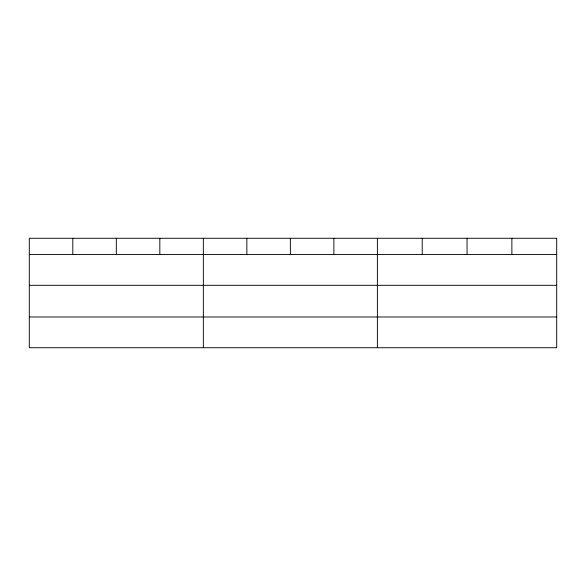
<?xml version="1.0" encoding="UTF-8"?>
<svg xmlns="http://www.w3.org/2000/svg" width="586" height="586" viewBox="0 0 586 586"><rect width="100%" height="100%" fill="white"/><g stroke="black" fill="none" stroke-linecap="round" stroke-linejoin="round"><path stroke-width="0.88" d="M29.3 254.558L556.7 254.558M29.3 285.301L556.7 285.301M29.3 316.982L556.7 316.982M511.871 238.268L511.871 254.558M467.042 238.268L467.042 254.558M422.213 238.268L422.213 254.558M377.384 238.268L377.384 347.732M333.874 238.268L333.874 254.558M290.363 238.268L290.363 254.558M246.853 238.268L246.853 254.558M203.342 238.268L203.342 347.732M159.832 238.268L159.832 254.558M116.321 238.268L116.321 254.558M72.811 238.268L72.811 254.558M556.7 238.268L29.3 238.268L29.3 347.732L556.7 347.732L556.7 238.268"/></g></svg>
